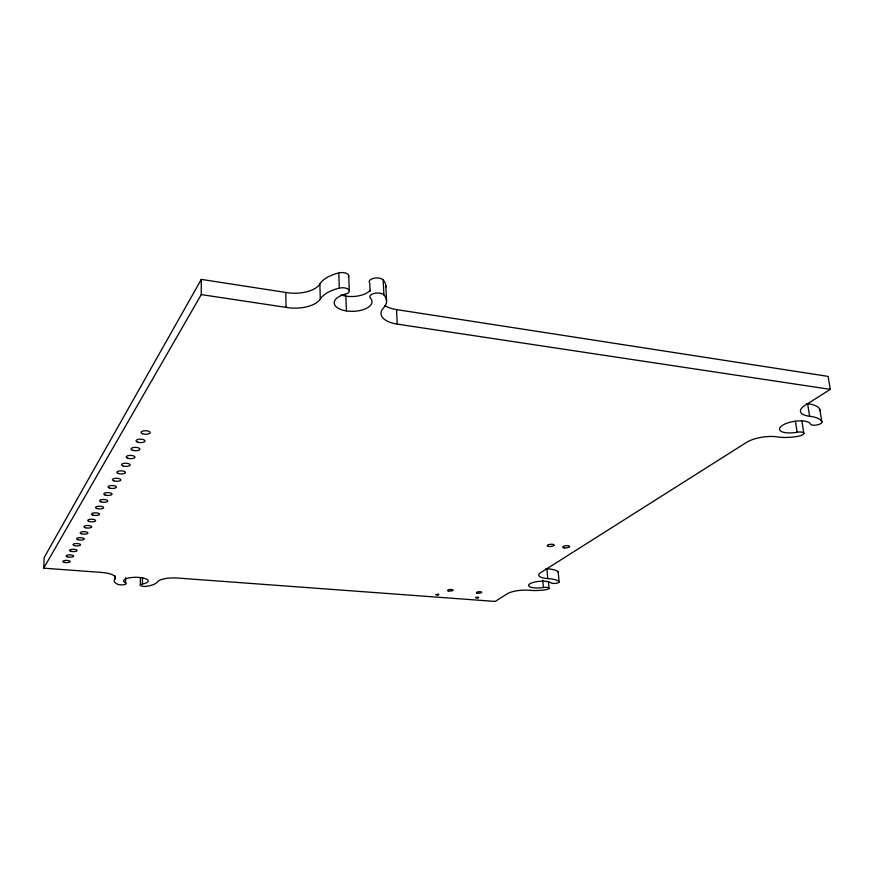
<?xml version="1.0" encoding="UTF-8"?>
<svg xmlns="http://www.w3.org/2000/svg" width="874" height="874" viewBox="0 0 874 874"><rect width="100%" height="100%" fill="white"/><g stroke="black" fill="none" stroke-linecap="round" stroke-linejoin="round"><path stroke-width="1.31" d="M545.944 568.646A15.885 4.741 -4.7 0 0 546.906 568.723A21.391 6.249 -4.5 0 1 558.191 571.782L559.076 581.549A4.228 1.213 -4.7 0 1 556.246 583.275A4.228 1.213 -4.7 0 1 551.002 582.849A11.493 3.288 -4.5 0 0 536.712 581.669A11.493 3.288 -4.5 0 0 529.065 586.345A11.493 3.288 -4.5 0 0 543.399 587.503A4.359 1.235 -4.5 0 1 548.839 587.929A4.359 1.235 -4.5 0 1 545.955 589.688A20.277 5.801 -4.5 0 1 530.704 590.387L528.923 590.245A15.896 4.468 -4.2 0 0 507.466 593.686L495.208 601.432L178.471 578.107A16.442 4.84 -0.1 0 0 157.506 581.844A22.997 6.763 0.3 0 1 147.127 586.246A4.457 1.3 0.2 0 1 140.976 585.809A4.457 1.3 0.2 0 1 142.418 584.018A12.291 3.616 0.3 0 0 146.329 579.047A12.291 3.616 0.3 0 0 129.352 577.834A12.291 3.616 0.3 0 0 125.55 582.805A4.709 1.377 0.5 0 1 124.108 584.695A4.709 1.377 0.5 0 1 117.608 584.236A21.73 6.391 0.3 0 1 114.614 579.407L115.073 578.785A17.677 5.2 0.8 0 0 101.384 572.426L43.7 568.176L201.26 294.604L201.304 279.385L285.743 292.451A25.849 12.695 -0.6 0 0 319.851 283.995A34.84 16.945 -2 0 1 338.762 272.939A7.047 3.485 -1.7 0 1 346.497 273.387A7.047 3.485 -1.7 0 1 348.289 277.124M140.31 585.165L140.441 577.528M142.418 584.018L142.528 577.638M125.539 582.816L125.648 577.692M115.073 578.785L115.139 576.195M114.614 579.407L114.702 575.54M43.7 568.176L44.159 557.557L201.304 279.385M384.844 305.55A26.253 12.575 -3.2 0 0 396.512 309.593L828.104 376.388L830.3 389.367L805.467 405.088A22.112 8.008 -9.5 0 0 809.641 416.264A29.541 10.499 -8.9 0 1 821.888 421.934A5.812 2.054 -9.3 0 1 816.906 424.972A5.812 2.054 -9.3 0 1 810.482 424.076A15.754 5.605 -9 0 0 793.089 421.563A15.754 5.605 -9 0 0 779.63 429.757A15.754 5.605 -9 0 0 797.164 432.226A5.954 2.087 -8.9 0 1 803.807 433.122A5.954 2.087 -8.9 0 1 798.77 436.181A27.739 9.854 -9 0 1 778.734 437.055L776.56 436.771A21.5 7.516 -8.3 0 0 746.571 442.364L540.908 572.514A15.929 4.654 -4.7 0 0 547.769 578.566A21.446 6.14 -4.5 0 1 559.076 581.549M201.26 294.604L286.06 307.375A25.958 12.487 -0.6 0 0 320.31 299.017A34.982 16.672 -2 0 1 339.32 288.114A7.079 3.43 -1.7 0 1 348.682 289.589A7.079 3.43 -1.7 0 1 345.208 294.21M369.243 282.313A7.298 3.583 -2.5 0 1 374.454 278.151A7.298 3.583 -2.5 0 1 383.162 279.899L383.894 294.92A33.573 16.016 -2 0 1 384.134 307.178L382.899 308.686A26.351 12.367 -3.2 0 0 397.266 324.123L830.3 389.367M806.429 403.57A22.036 8.15 -9.7 0 0 807.609 403.733A29.443 10.685 -9.1 0 1 819.823 409.513L821.888 421.934M807.609 403.733L809.641 416.264M803.861 433.395L801.895 421.159A5.932 2.119 -9 0 0 801.851 420.886M795.416 421.181L797.164 432.226M548.49 582.204L549.025 588.235M546.906 568.723L547.769 578.566M542.765 580.249L543.399 587.503M396.512 309.593L397.266 324.123M385.805 285.547L386.57 300.995M369.778 283.198L370.139 291.37M348.726 275.769L349.316 290.889M341.068 294.942A18.922 9.21 -2 0 0 345.864 296.111L346.432 310.915M338.762 272.939L339.32 288.114M319.851 283.995L320.31 299.017M285.743 292.451L286.06 307.375M819.823 409.513A5.79 2.098 -9.4 0 1 819.43 410.66M558.191 571.782A4.217 1.235 -4.7 0 1 558.082 572.579M383.162 279.899A33.431 16.278 -1.9 0 1 385.773 287.142M370.073 290.234A18.867 9.188 -2 0 1 345.864 296.111M383.894 294.92A7.331 3.518 -2.5 0 0 374.247 293.391A7.331 3.518 -2.5 0 0 370.445 298.176A18.944 9.046 -2 0 1 360.809 310.325A18.944 9.046 -2 0 1 335.845 306.457A18.944 9.046 -2 0 1 345.208 294.265M435.886 594.582C438.442 596.844 441.075 592.758 435.886 594.582M475.74 597.543C478.111 599.772 480.94 595.751 475.74 597.543M564.495 547.889A3.518 1.082 -5 0 0 569.695 546.501A3.518 1.082 -5 0 0 564.375 546.01A3.518 1.082 -5 0 0 564.495 547.889M547.725 546.184A3.54 1.093 -4.8 0 0 553.832 545.671A3.54 1.093 -4.8 0 0 550.62 544.294A3.54 1.093 -4.8 0 0 547.725 546.184M448.187 590.868A2.698 0.776 -3.4 0 0 452.841 590.474A2.698 0.776 -3.4 0 0 450.121 589.524A2.698 0.776 -3.4 0 0 448.187 590.868M476.833 593.031A2.688 0.765 -3.8 0 0 481.465 592.648A2.688 0.765 -3.8 0 0 478.843 591.72A2.688 0.765 -3.8 0 0 476.833 593.031M142.517 433.712A4.567 1.77 1.4 0 0 150.099 432.991A4.567 1.77 1.4 0 0 144.352 430.762A4.567 1.77 1.4 0 0 142.517 433.712M137.415 442.08A4.512 1.726 1.4 0 0 144.898 441.37A4.512 1.726 1.4 0 0 139.195 439.207A4.512 1.726 1.4 0 0 137.415 442.08M132.455 450.23A4.457 1.682 1.4 0 0 139.829 449.542A4.457 1.682 1.4 0 0 134.181 447.433A4.457 1.682 1.4 0 0 132.455 450.23M127.604 458.173A4.403 1.639 1.4 0 0 134.891 457.495A4.403 1.639 1.4 0 0 129.297 455.452A4.403 1.639 1.4 0 0 127.604 458.173M122.884 465.918A4.348 1.595 1.4 0 0 130.073 465.252A4.348 1.595 1.4 0 0 124.534 463.264A4.348 1.595 1.4 0 0 122.884 465.918M118.285 473.468A4.294 1.551 1.4 0 0 125.386 472.812A4.294 1.551 1.4 0 0 119.891 470.878A4.294 1.551 1.4 0 0 118.285 473.468M113.806 480.831A4.25 1.508 1.4 0 0 120.809 480.187A4.25 1.508 1.4 0 0 115.368 478.307A4.25 1.508 1.4 0 0 113.806 480.831M109.425 488.009A4.195 1.475 1.4 0 0 116.34 487.375A4.195 1.475 1.4 0 0 110.954 485.551A4.195 1.475 1.4 0 0 109.425 488.009M105.153 495.023A4.151 1.442 1.4 0 0 111.981 494.4A4.151 1.442 1.4 0 0 106.639 492.619A4.151 1.442 1.4 0 0 105.153 495.023M100.98 501.873A4.097 1.398 1.4 0 0 107.731 501.25A4.097 1.398 1.4 0 0 102.433 499.524A4.097 1.398 1.4 0 0 100.98 501.873M96.905 508.548A4.053 1.366 1.4 0 0 103.569 507.947A4.053 1.366 1.4 0 0 98.325 506.254A4.053 1.366 1.4 0 0 96.905 508.548M92.928 515.081A4.009 1.333 1.4 0 0 99.516 514.491A4.009 1.333 1.4 0 0 94.316 512.841A4.009 1.333 1.4 0 0 92.928 515.081M89.039 521.45A3.966 1.311 1.4 0 0 95.55 520.871A3.966 1.311 1.4 0 0 90.393 519.265A3.966 1.311 1.4 0 0 89.039 521.45M85.237 527.688A3.922 1.278 1.4 0 0 91.672 527.109A3.922 1.278 1.4 0 0 86.57 525.547A3.922 1.278 1.4 0 0 85.237 527.688M81.522 533.785A3.878 1.245 1.4 0 0 87.892 533.216A3.878 1.245 1.4 0 0 82.822 531.687A3.878 1.245 1.4 0 0 81.522 533.785M77.895 539.739A3.846 1.224 1.3 0 0 84.188 539.182A3.846 1.224 1.3 0 0 79.163 537.696A3.846 1.224 1.3 0 0 77.895 539.739M74.345 545.562A3.802 1.191 1.3 0 0 80.561 545.015A3.802 1.191 1.3 0 0 75.59 543.562A3.802 1.191 1.3 0 0 74.345 545.562M70.87 551.265A3.758 1.169 1.3 0 0 77.021 550.729A3.758 1.169 1.3 0 0 72.083 549.309A3.758 1.169 1.3 0 0 70.87 551.265M67.473 556.836A3.725 1.136 1.3 0 0 73.547 556.312A3.725 1.136 1.3 0 0 68.664 554.924A3.725 1.136 1.3 0 0 67.473 556.836M64.141 562.299A3.682 1.114 1.3 0 0 70.16 561.774A3.682 1.114 1.3 0 0 65.31 560.42A3.682 1.114 1.3 0 0 64.141 562.299"/></g></svg>
